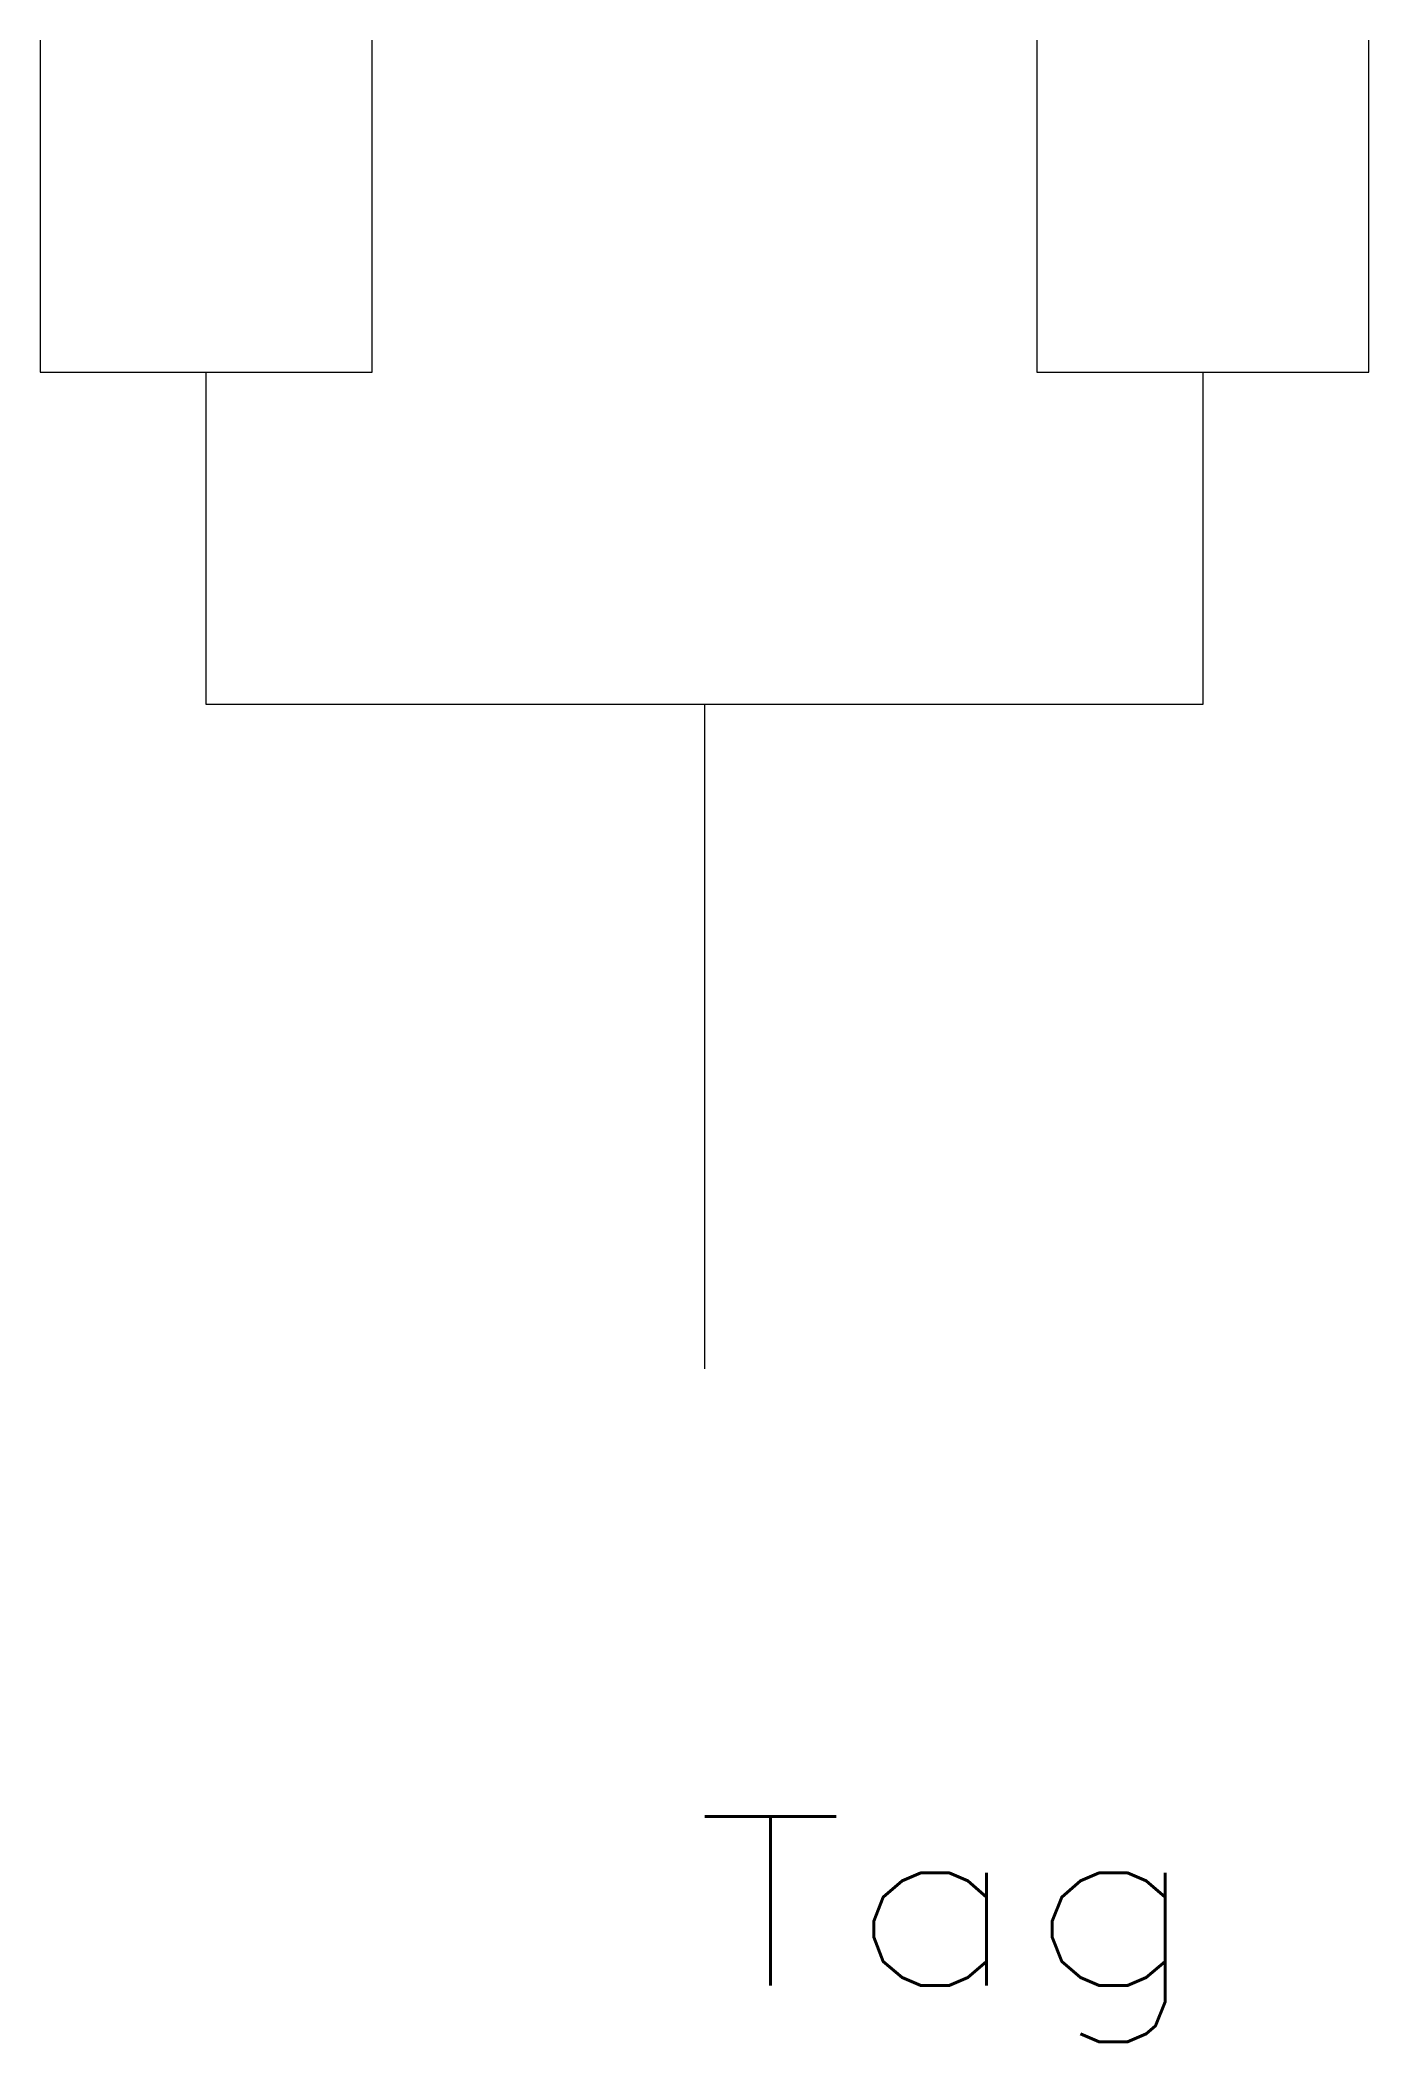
# Model space of a CAD drawing. Header units: inches. Extents: x -5 to 5, y -10.1 to 5.
import ezdxf
from ezdxf.enums import TextEntityAlignment as Align

# ---------------------------------------------------------------- set-up
doc = ezdxf.new("R2010")
doc.units = ezdxf.units.IN
doc.header["$MEASUREMENT"] = 0
doc.layers.get('0').update_dxf_attribs({"lineweight": 0})
doc.styles.add('STANDARD1', font='TXT.SHX')

msp = doc.modelspace()

# ---------------------------------------------------------------- linework, layer by layer
for p, q in [((-5, 4.96), (-5, 2.46)), ((-2.5, 2.46), (-2.5, 4.96)), ((2.5, 4.96), (2.5, 2.46)), ((5, 2.46), (5, 4.96)), ((-5, 2.46), (-2.5, 2.46)), ((-3.75, -0.04), (-3.75, 2.46)), ((2.5, 2.46), (5, 2.46)), ((3.75, 2.46), (3.75, -0.04)), ((3.75, -0.04), (-3.75, -0.04)), ((0, -0.04), (0, -5.04))]:
    msp.add_line(p, q)

# ---------------------------------------------------------------- texts
at = {"color": 7, "linetype": 'Continuous', "style": 'STANDARD1', "width": 1.166667}
msp.add_text('Tag', height=1.272, dxfattribs=at).set_placement((-0.068, -9.683), (3.748, -9.683), align=Align.FIT)

doc.saveas('drawing.dxf')
